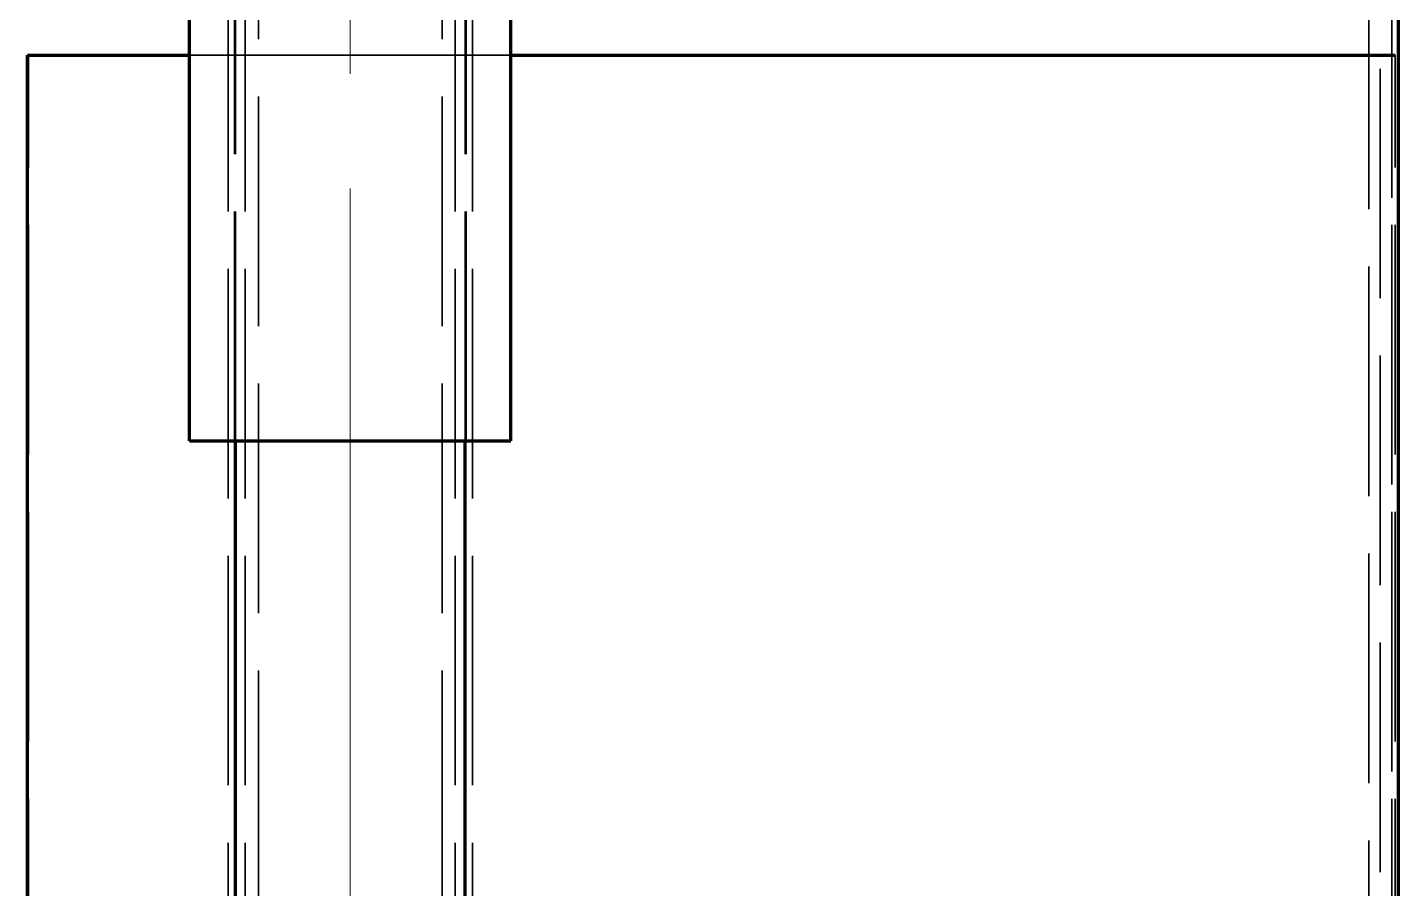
# Model space of a CAD drawing. Header units: millimetres. Extents: x 0 to 2208, y 0 to 420.
# Drawn here: x 184.57 to 208.47, y 184.14 to 199.15 of the extents above; entities that cross this region are included whole.
import ezdxf

# ---------------------------------------------------------------- set-up
doc = ezdxf.new("R2010")
doc.units = ezdxf.units.MM
doc.linetypes.add('IRAM-E-TRAZOS', pattern=[5, 4, -1])
doc.linetypes.add('IRAM-F-TRAZO-PUNTO', pattern=[20, 15, -2, 1, -2])
for name, color, linetype, lineweight in [('01-VISIBLE', 7, 'CONTINUOUS', 70), ('02-OCULTA', 4, 'IRAM-E-TRAZOS', 35), ('03-EJE', 1, 'IRAM-F-TRAZO-PUNTO', 18)]:
    doc.layers.add(name, color=color, linetype=linetype, lineweight=lineweight)

msp = doc.modelspace()

# ---------------------------------------------------------------- linework, layer by layer
at = {"layer": '01-VISIBLE'}
for p, q in [((208.472, 176.139), (208.472, 217.191)), ((187.402, 191.939), (187.402, 209.939)), ((193.002, 191.939), (193.002, 209.939)), ((184.575, 176.139), (184.575, 198.664)), ((188.202, 153.939), (188.202, 191.939)), ((192.202, 153.939), (192.202, 191.939))]:
    msp.add_line(p, q, dxfattribs=at)
for points in [[(184.575, 198.664), (184.676, 198.664), (184.777, 198.664), (184.878, 198.664), (184.979, 198.664), (185.08, 198.664), (185.181, 198.664), (185.282, 198.664), (185.383, 198.664), (185.484, 198.664), (185.585, 198.664), (185.685, 198.664), (185.786, 198.664), (185.887, 198.664), (185.988, 198.664), (186.089, 198.664), (186.19, 198.664), (186.291, 198.664), (186.392, 198.664), (186.493, 198.664), (186.594, 198.664), (186.695, 198.664), (186.796, 198.664), (186.897, 198.664), (186.998, 198.664), (187.099, 198.664), (187.2, 198.664), (187.301, 198.664), (187.402, 198.664)], [(193.002, 198.664), (193.102, 198.664), (193.202, 198.664), (193.302, 198.664), (193.402, 198.664), (193.502, 198.664), (193.602, 198.664), (193.702, 198.664), (193.803, 198.664), (193.903, 198.664), (194.003, 198.664), (194.103, 198.664), (194.203, 198.664), (194.303, 198.664), (194.403, 198.664), (194.503, 198.664), (194.603, 198.664), (194.703, 198.664), (194.803, 198.664), (194.903, 198.664), (195.003, 198.664), (195.103, 198.664), (195.203, 198.664), (195.303, 198.664), (195.404, 198.664), (195.504, 198.664), (195.604, 198.664), (195.704, 198.664), (195.804, 198.664), (195.904, 198.664), (196.004, 198.664), (196.104, 198.664), (196.204, 198.664), (196.304, 198.664), (196.404, 198.664), (196.504, 198.664), (196.604, 198.664), (196.704, 198.664), (196.804, 198.664), (196.905, 198.664), (197.005, 198.664), (197.105, 198.664), (197.205, 198.664), (197.305, 198.664), (197.405, 198.664), (197.505, 198.664), (197.605, 198.664), (197.705, 198.664), (197.805, 198.664), (197.905, 198.664), (198.005, 198.664), (198.105, 198.664), (198.205, 198.664), (198.305, 198.664), (198.406, 198.664), (198.506, 198.664), (198.606, 198.664), (198.706, 198.664), (198.806, 198.664), (198.906, 198.664), (199.006, 198.664), (199.106, 198.664), (199.206, 198.664), (199.306, 198.664), (199.406, 198.664), (199.506, 198.664), (199.606, 198.664), (199.706, 198.664), (199.806, 198.664), (199.906, 198.664), (200.007, 198.664), (200.107, 198.664), (200.207, 198.664), (200.307, 198.664), (200.407, 198.664), (200.507, 198.664), (200.607, 198.664), (200.707, 198.664), (200.807, 198.664), (200.907, 198.664), (201.007, 198.664), (201.107, 198.664), (201.207, 198.664), (201.307, 198.664), (201.407, 198.664), (201.508, 198.664), (201.608, 198.664), (201.708, 198.664), (201.808, 198.664), (201.908, 198.664), (202.008, 198.664), (202.108, 198.664), (202.208, 198.664), (202.308, 198.664), (202.408, 198.664), (202.508, 198.664), (202.608, 198.664), (202.708, 198.664), (202.808, 198.664), (202.908, 198.664), (203.008, 198.664), (203.109, 198.664), (203.209, 198.664), (203.309, 198.664), (203.409, 198.664), (203.509, 198.664), (203.609, 198.664), (203.709, 198.664), (203.809, 198.664), (203.909, 198.664), (204.009, 198.664), (204.109, 198.664), (204.209, 198.664), (204.309, 198.664), (204.409, 198.664), (204.509, 198.664), (204.61, 198.664), (204.71, 198.664), (204.81, 198.664), (204.91, 198.664), (205.01, 198.664), (205.11, 198.664), (205.21, 198.664), (205.31, 198.664), (205.41, 198.664), (205.51, 198.664), (205.61, 198.664), (205.71, 198.664), (205.81, 198.664), (205.91, 198.664), (206.01, 198.664), (206.111, 198.664), (206.211, 198.664), (206.311, 198.664), (206.411, 198.664), (206.511, 198.664), (206.611, 198.664), (206.711, 198.664), (206.811, 198.664), (206.911, 198.664), (207.011, 198.664), (207.111, 198.664), (207.211, 198.664), (207.311, 198.664), (207.411, 198.664), (207.511, 198.664), (207.611, 198.664), (207.712, 198.664), (207.812, 198.664), (207.912, 198.664), (208.012, 198.664), (208.112, 198.664), (208.212, 198.664), (208.312, 198.664), (208.412, 198.664)], [(187.402, 191.939), (187.502, 191.939), (187.602, 191.939), (187.702, 191.939), (187.802, 191.939), (187.902, 191.939), (188.002, 191.939), (188.102, 191.939), (188.202, 191.939), (188.302, 191.939), (188.402, 191.939), (188.502, 191.939), (188.602, 191.939), (188.702, 191.939), (188.802, 191.939), (188.902, 191.939), (189.002, 191.939), (189.102, 191.939), (189.202, 191.939), (189.302, 191.939), (189.402, 191.939), (189.502, 191.939), (189.602, 191.939), (189.702, 191.939), (189.802, 191.939), (189.902, 191.939), (190.002, 191.939), (190.102, 191.939), (190.202, 191.939), (190.302, 191.939), (190.402, 191.939), (190.502, 191.939), (190.602, 191.939), (190.702, 191.939), (190.802, 191.939), (190.902, 191.939), (191.002, 191.939), (191.102, 191.939), (191.202, 191.939), (191.302, 191.939), (191.402, 191.939), (191.502, 191.939), (191.602, 191.939), (191.702, 191.939), (191.802, 191.939), (191.902, 191.939), (192.002, 191.939), (192.102, 191.939), (192.202, 191.939), (192.302, 191.939), (192.402, 191.939), (192.502, 191.939), (192.602, 191.939), (192.702, 191.939), (192.802, 191.939), (192.902, 191.939), (193.002, 191.939)]]:
    msp.add_lwpolyline(points, dxfattribs=at)
at = {"layer": '02-OCULTA'}
for p, q in [((188.072, 125.939), (188.072, 231.319)), ((188.372, 125.939), (188.372, 231.319)), ((192.032, 125.939), (192.032, 231.319)), ((192.332, 125.939), (192.332, 231.319)), ((207.952, 120.979), (207.952, 217.391)), ((208.152, 124.426), (208.152, 217.191)), ((208.152, 124.426), (208.152, 217.191)), ((208.352, 121.179), (208.352, 217.191)), ((208.472, 121.179), (208.472, 217.191)), ((188.602, 153.939), (188.602, 213.939)), ((191.802, 153.939), (191.802, 213.939)), ((188.182, 191.939), (188.182, 209.939)), ((188.202, 191.939), (188.202, 209.939)), ((192.202, 191.939), (192.202, 209.939)), ((192.222, 191.939), (192.222, 209.939)), ((184.575, 151.705), (184.575, 198.664)), ((184.593, 198.664), (184.575, 198.664)), ((184.593, 198.664), (184.575, 198.664)), ((184.593, 151.705), (184.593, 198.664)), ((184.593, 151.705), (184.593, 198.664)), ((208.352, 151.705), (208.352, 198.664)), ((208.412, 151.705), (208.412, 198.664))]:
    msp.add_line(p, q, dxfattribs=at)
for points in [[(208.412, 198.664), (208.312, 198.664), (208.212, 198.664), (208.112, 198.664), (208.011, 198.664), (207.911, 198.664), (207.811, 198.664), (207.711, 198.664), (207.611, 198.664), (207.511, 198.664), (207.41, 198.664), (207.31, 198.664), (207.21, 198.664), (207.11, 198.664), (207.01, 198.664), (206.91, 198.664), (206.809, 198.664), (206.709, 198.664), (206.609, 198.664), (206.509, 198.664), (206.409, 198.664), (206.309, 198.664), (206.209, 198.664), (206.108, 198.664), (206.008, 198.664), (205.908, 198.664), (205.808, 198.664), (205.708, 198.664), (205.608, 198.664), (205.507, 198.664), (205.407, 198.664), (205.307, 198.664), (205.207, 198.664), (205.107, 198.664), (205.007, 198.664), (204.907, 198.664), (204.806, 198.664), (204.706, 198.664), (204.606, 198.664), (204.506, 198.664), (204.406, 198.664), (204.306, 198.664), (204.205, 198.664), (204.105, 198.664), (204.005, 198.664), (203.905, 198.664), (203.805, 198.664), (203.705, 198.664), (203.604, 198.664), (203.504, 198.664), (203.404, 198.664), (203.304, 198.664), (203.204, 198.664), (203.104, 198.664), (203.004, 198.664), (202.903, 198.664), (202.803, 198.664), (202.703, 198.664), (202.603, 198.664), (202.503, 198.664), (202.403, 198.664), (202.302, 198.664), (202.202, 198.664), (202.102, 198.664), (202.002, 198.664), (201.902, 198.664), (201.802, 198.664), (201.702, 198.664), (201.601, 198.664), (201.501, 198.664), (201.401, 198.664), (201.301, 198.664), (201.201, 198.664), (201.101, 198.664), (201, 198.664), (200.9, 198.664), (200.8, 198.664), (200.7, 198.664), (200.6, 198.664), (200.5, 198.664), (200.399, 198.664), (200.299, 198.664), (200.199, 198.664), (200.099, 198.664), (199.999, 198.664), (199.899, 198.664), (199.799, 198.664), (199.698, 198.664), (199.598, 198.664), (199.498, 198.664), (199.398, 198.664), (199.298, 198.664), (199.198, 198.664), (199.097, 198.664), (198.997, 198.664), (198.897, 198.664), (198.797, 198.664), (198.697, 198.664), (198.597, 198.664), (198.497, 198.664), (198.396, 198.664), (198.296, 198.664), (198.196, 198.664), (198.096, 198.664), (197.996, 198.664), (197.896, 198.664), (197.795, 198.664), (197.695, 198.664), (197.595, 198.664), (197.495, 198.664), (197.395, 198.664), (197.295, 198.664), (197.194, 198.664), (197.094, 198.664), (196.994, 198.664), (196.894, 198.664), (196.794, 198.664), (196.694, 198.664), (196.594, 198.664), (196.493, 198.664), (196.393, 198.664), (196.293, 198.664), (196.193, 198.664), (196.093, 198.664), (195.993, 198.664), (195.892, 198.664), (195.792, 198.664), (195.692, 198.664), (195.592, 198.664), (195.492, 198.664), (195.392, 198.664), (195.292, 198.664), (195.191, 198.664), (195.091, 198.664), (194.991, 198.664), (194.891, 198.664), (194.791, 198.664), (194.691, 198.664), (194.59, 198.664), (194.49, 198.664), (194.39, 198.664), (194.29, 198.664), (194.19, 198.664), (194.09, 198.664), (193.989, 198.664), (193.889, 198.664), (193.789, 198.664), (193.689, 198.664), (193.589, 198.664), (193.489, 198.664), (193.389, 198.664), (193.288, 198.664), (193.188, 198.664), (193.088, 198.664), (192.988, 198.664), (192.888, 198.664), (192.788, 198.664), (192.687, 198.664), (192.587, 198.664), (192.487, 198.664), (192.387, 198.664), (192.287, 198.664), (192.187, 198.664), (192.087, 198.664), (191.986, 198.664), (191.886, 198.664), (191.786, 198.664), (191.686, 198.664), (191.586, 198.664), (191.486, 198.664), (191.385, 198.664), (191.285, 198.664), (191.185, 198.664), (191.085, 198.664), (190.985, 198.664), (190.885, 198.664), (190.784, 198.664), (190.684, 198.664), (190.584, 198.664), (190.484, 198.664), (190.384, 198.664), (190.284, 198.664), (190.184, 198.664), (190.083, 198.664), (189.983, 198.664), (189.883, 198.664), (189.783, 198.664), (189.683, 198.664), (189.583, 198.664), (189.482, 198.664), (189.382, 198.664), (189.282, 198.664), (189.182, 198.664), (189.082, 198.664), (188.982, 198.664), (188.882, 198.664), (188.781, 198.664), (188.681, 198.664), (188.581, 198.664), (188.481, 198.664), (188.381, 198.664), (188.281, 198.664), (188.18, 198.664), (188.08, 198.664), (187.98, 198.664), (187.88, 198.664), (187.78, 198.664), (187.68, 198.664), (187.579, 198.664), (187.479, 198.664), (187.379, 198.664), (187.279, 198.664), (187.179, 198.664), (187.079, 198.664), (186.979, 198.664), (186.878, 198.664), (186.778, 198.664), (186.678, 198.664), (186.578, 198.664), (186.478, 198.664), (186.378, 198.664), (186.277, 198.664), (186.177, 198.664), (186.077, 198.664), (185.977, 198.664), (185.877, 198.664), (185.777, 198.664), (185.677, 198.664), (185.576, 198.664), (185.476, 198.664), (185.376, 198.664), (185.276, 198.664), (185.176, 198.664), (185.076, 198.664), (184.975, 198.664), (184.875, 198.664), (184.775, 198.664), (184.675, 198.664), (184.575, 198.664)], [(184.593, 198.664), (184.694, 198.664), (184.794, 198.664), (184.894, 198.664), (184.994, 198.664), (185.095, 198.664), (185.195, 198.664), (185.295, 198.664), (185.395, 198.664), (185.496, 198.664), (185.596, 198.664), (185.696, 198.664), (185.796, 198.664), (185.897, 198.664), (185.997, 198.664), (186.097, 198.664), (186.197, 198.664), (186.298, 198.664), (186.398, 198.664), (186.498, 198.664), (186.598, 198.664), (186.699, 198.664), (186.799, 198.664), (186.899, 198.664), (186.999, 198.664), (187.1, 198.664), (187.2, 198.664), (187.3, 198.664), (187.4, 198.664), (187.501, 198.664), (187.601, 198.664), (187.701, 198.664), (187.801, 198.664), (187.902, 198.664), (188.002, 198.664), (188.102, 198.664), (188.202, 198.664), (188.302, 198.664), (188.403, 198.664), (188.503, 198.664), (188.603, 198.664), (188.703, 198.664), (188.804, 198.664), (188.904, 198.664), (189.004, 198.664), (189.104, 198.664), (189.205, 198.664), (189.305, 198.664), (189.405, 198.664), (189.505, 198.664), (189.606, 198.664), (189.706, 198.664), (189.806, 198.664), (189.906, 198.664), (190.007, 198.664), (190.107, 198.664), (190.207, 198.664), (190.307, 198.664), (190.408, 198.664), (190.508, 198.664), (190.608, 198.664), (190.708, 198.664), (190.809, 198.664), (190.909, 198.664), (191.009, 198.664), (191.109, 198.664), (191.21, 198.664), (191.31, 198.664), (191.41, 198.664), (191.51, 198.664), (191.611, 198.664), (191.711, 198.664), (191.811, 198.664), (191.911, 198.664), (192.012, 198.664), (192.112, 198.664), (192.212, 198.664), (192.312, 198.664), (192.413, 198.664), (192.513, 198.664), (192.613, 198.664), (192.713, 198.664), (192.814, 198.664), (192.914, 198.664), (193.014, 198.664), (193.114, 198.664), (193.215, 198.664), (193.315, 198.664), (193.415, 198.664), (193.515, 198.664), (193.616, 198.664), (193.716, 198.664), (193.816, 198.664), (193.916, 198.664), (194.017, 198.664), (194.117, 198.664), (194.217, 198.664), (194.317, 198.664), (194.418, 198.664), (194.518, 198.664), (194.618, 198.664), (194.718, 198.664), (194.819, 198.664), (194.919, 198.664), (195.019, 198.664), (195.119, 198.664), (195.22, 198.664), (195.32, 198.664), (195.42, 198.664), (195.52, 198.664), (195.621, 198.664), (195.721, 198.664), (195.821, 198.664), (195.921, 198.664), (196.022, 198.664), (196.122, 198.664), (196.222, 198.664), (196.322, 198.664), (196.423, 198.664), (196.523, 198.664), (196.623, 198.664), (196.723, 198.664), (196.824, 198.664), (196.924, 198.664), (197.024, 198.664), (197.124, 198.664), (197.225, 198.664), (197.325, 198.664), (197.425, 198.664), (197.525, 198.664), (197.626, 198.664), (197.726, 198.664), (197.826, 198.664), (197.926, 198.664), (198.027, 198.664), (198.127, 198.664), (198.227, 198.664), (198.327, 198.664), (198.427, 198.664), (198.528, 198.664), (198.628, 198.664), (198.728, 198.664), (198.828, 198.664), (198.929, 198.664), (199.029, 198.664), (199.129, 198.664), (199.229, 198.664), (199.33, 198.664), (199.43, 198.664), (199.53, 198.664), (199.63, 198.664), (199.731, 198.664), (199.831, 198.664), (199.931, 198.664), (200.031, 198.664), (200.132, 198.664), (200.232, 198.664), (200.332, 198.664), (200.432, 198.664), (200.533, 198.664), (200.633, 198.664), (200.733, 198.664), (200.833, 198.664), (200.934, 198.664), (201.034, 198.664), (201.134, 198.664), (201.234, 198.664), (201.335, 198.664), (201.435, 198.664), (201.535, 198.664), (201.635, 198.664), (201.736, 198.664), (201.836, 198.664), (201.936, 198.664), (202.036, 198.664), (202.137, 198.664), (202.237, 198.664), (202.337, 198.664), (202.437, 198.664), (202.538, 198.664), (202.638, 198.664), (202.738, 198.664), (202.838, 198.664), (202.939, 198.664), (203.039, 198.664), (203.139, 198.664), (203.239, 198.664), (203.34, 198.664), (203.44, 198.664), (203.54, 198.664), (203.64, 198.664), (203.741, 198.664), (203.841, 198.664), (203.941, 198.664), (204.041, 198.664), (204.142, 198.664), (204.242, 198.664), (204.342, 198.664), (204.442, 198.664), (204.543, 198.664), (204.643, 198.664), (204.743, 198.664), (204.843, 198.664), (204.944, 198.664), (205.044, 198.664), (205.144, 198.664), (205.244, 198.664), (205.345, 198.664), (205.445, 198.664), (205.545, 198.664), (205.645, 198.664), (205.746, 198.664), (205.846, 198.664), (205.946, 198.664), (206.046, 198.664), (206.147, 198.664), (206.247, 198.664), (206.347, 198.664), (206.447, 198.664), (206.548, 198.664), (206.648, 198.664), (206.748, 198.664), (206.848, 198.664), (206.949, 198.664), (207.049, 198.664), (207.149, 198.664), (207.249, 198.664), (207.35, 198.664), (207.45, 198.664), (207.55, 198.664), (207.65, 198.664), (207.751, 198.664), (207.851, 198.664), (207.951, 198.664), (208.051, 198.664), (208.152, 198.664), (208.252, 198.664), (208.352, 198.664)], [(208.352, 198.664), (208.252, 198.664), (208.152, 198.664), (208.051, 198.664), (207.951, 198.664), (207.851, 198.664), (207.751, 198.664), (207.65, 198.664), (207.55, 198.664), (207.45, 198.664), (207.35, 198.664), (207.249, 198.664), (207.149, 198.664), (207.049, 198.664), (206.949, 198.664), (206.848, 198.664), (206.748, 198.664), (206.648, 198.664), (206.548, 198.664), (206.447, 198.664), (206.347, 198.664), (206.247, 198.664), (206.147, 198.664), (206.046, 198.664), (205.946, 198.664), (205.846, 198.664), (205.746, 198.664), (205.645, 198.664), (205.545, 198.664), (205.445, 198.664), (205.345, 198.664), (205.244, 198.664), (205.144, 198.664), (205.044, 198.664), (204.944, 198.664), (204.843, 198.664), (204.743, 198.664), (204.643, 198.664), (204.543, 198.664), (204.442, 198.664), (204.342, 198.664), (204.242, 198.664), (204.142, 198.664), (204.041, 198.664), (203.941, 198.664), (203.841, 198.664), (203.741, 198.664), (203.64, 198.664), (203.54, 198.664), (203.44, 198.664), (203.34, 198.664), (203.239, 198.664), (203.139, 198.664), (203.039, 198.664), (202.939, 198.664), (202.838, 198.664), (202.738, 198.664), (202.638, 198.664), (202.538, 198.664), (202.437, 198.664), (202.337, 198.664), (202.237, 198.664), (202.137, 198.664), (202.036, 198.664), (201.936, 198.664), (201.836, 198.664), (201.736, 198.664), (201.635, 198.664), (201.535, 198.664), (201.435, 198.664), (201.335, 198.664), (201.234, 198.664), (201.134, 198.664), (201.034, 198.664), (200.934, 198.664), (200.833, 198.664), (200.733, 198.664), (200.633, 198.664), (200.533, 198.664), (200.432, 198.664), (200.332, 198.664), (200.232, 198.664), (200.132, 198.664), (200.031, 198.664), (199.931, 198.664), (199.831, 198.664), (199.731, 198.664), (199.63, 198.664), (199.53, 198.664), (199.43, 198.664), (199.33, 198.664), (199.229, 198.664), (199.129, 198.664), (199.029, 198.664), (198.929, 198.664), (198.828, 198.664), (198.728, 198.664), (198.628, 198.664), (198.528, 198.664), (198.427, 198.664), (198.327, 198.664), (198.227, 198.664), (198.127, 198.664), (198.027, 198.664), (197.926, 198.664), (197.826, 198.664), (197.726, 198.664), (197.626, 198.664), (197.525, 198.664), (197.425, 198.664), (197.325, 198.664), (197.225, 198.664), (197.124, 198.664), (197.024, 198.664), (196.924, 198.664), (196.824, 198.664), (196.723, 198.664), (196.623, 198.664), (196.523, 198.664), (196.423, 198.664), (196.322, 198.664), (196.222, 198.664), (196.122, 198.664), (196.022, 198.664), (195.921, 198.664), (195.821, 198.664), (195.721, 198.664), (195.621, 198.664), (195.52, 198.664), (195.42, 198.664), (195.32, 198.664), (195.22, 198.664), (195.119, 198.664), (195.019, 198.664), (194.919, 198.664), (194.819, 198.664), (194.718, 198.664), (194.618, 198.664), (194.518, 198.664), (194.418, 198.664), (194.317, 198.664), (194.217, 198.664), (194.117, 198.664), (194.017, 198.664), (193.916, 198.664), (193.816, 198.664), (193.716, 198.664), (193.616, 198.664), (193.515, 198.664), (193.415, 198.664), (193.315, 198.664), (193.215, 198.664), (193.114, 198.664), (193.014, 198.664), (192.914, 198.664), (192.814, 198.664), (192.713, 198.664), (192.613, 198.664), (192.513, 198.664), (192.413, 198.664), (192.312, 198.664), (192.212, 198.664), (192.112, 198.664), (192.012, 198.664), (191.911, 198.664), (191.811, 198.664), (191.711, 198.664), (191.611, 198.664), (191.51, 198.664), (191.41, 198.664), (191.31, 198.664), (191.21, 198.664), (191.109, 198.664), (191.009, 198.664), (190.909, 198.664), (190.809, 198.664), (190.708, 198.664), (190.608, 198.664), (190.508, 198.664), (190.408, 198.664), (190.307, 198.664), (190.207, 198.664), (190.107, 198.664), (190.007, 198.664), (189.906, 198.664), (189.806, 198.664), (189.706, 198.664), (189.606, 198.664), (189.505, 198.664), (189.405, 198.664), (189.305, 198.664), (189.205, 198.664), (189.104, 198.664), (189.004, 198.664), (188.904, 198.664), (188.804, 198.664), (188.703, 198.664), (188.603, 198.664), (188.503, 198.664), (188.403, 198.664), (188.302, 198.664), (188.202, 198.664), (188.102, 198.664), (188.002, 198.664), (187.902, 198.664), (187.801, 198.664), (187.701, 198.664), (187.601, 198.664), (187.501, 198.664), (187.4, 198.664), (187.3, 198.664), (187.2, 198.664), (187.1, 198.664), (186.999, 198.664), (186.899, 198.664), (186.799, 198.664), (186.699, 198.664), (186.598, 198.664), (186.498, 198.664), (186.398, 198.664), (186.298, 198.664), (186.197, 198.664), (186.097, 198.664), (185.997, 198.664), (185.897, 198.664), (185.796, 198.664), (185.696, 198.664), (185.596, 198.664), (185.496, 198.664), (185.395, 198.664), (185.295, 198.664), (185.195, 198.664), (185.095, 198.664), (184.994, 198.664), (184.894, 198.664), (184.794, 198.664), (184.694, 198.664), (184.593, 198.664)], [(187.402, 198.664), (187.504, 198.664), (187.606, 198.664), (187.707, 198.664), (187.809, 198.664), (187.911, 198.664), (188.013, 198.664), (188.115, 198.664), (188.217, 198.664), (188.318, 198.664), (188.42, 198.664), (188.522, 198.664), (188.624, 198.664), (188.726, 198.664), (188.827, 198.664), (188.929, 198.664), (189.031, 198.664), (189.133, 198.664), (189.235, 198.664), (189.337, 198.664), (189.438, 198.664), (189.54, 198.664), (189.642, 198.664), (189.744, 198.664), (189.846, 198.664), (189.947, 198.664), (190.049, 198.664), (190.151, 198.664), (190.253, 198.664), (190.355, 198.664), (190.457, 198.664), (190.558, 198.664), (190.66, 198.664), (190.762, 198.664), (190.864, 198.664), (190.966, 198.664), (191.067, 198.664), (191.169, 198.664), (191.271, 198.664), (191.373, 198.664), (191.475, 198.664), (191.577, 198.664), (191.678, 198.664), (191.78, 198.664), (191.882, 198.664), (191.984, 198.664), (192.086, 198.664), (192.187, 198.664), (192.289, 198.664), (192.391, 198.664), (192.493, 198.664), (192.595, 198.664), (192.697, 198.664), (192.798, 198.664), (192.9, 198.664), (193.002, 198.664)], [(190.202, 191.939), (190.102, 191.939), (190.002, 191.939), (189.902, 191.939), (189.802, 191.939), (189.702, 191.939), (189.602, 191.939), (189.502, 191.939), (189.402, 191.939), (189.302, 191.939), (189.202, 191.939), (189.102, 191.939), (189.002, 191.939), (188.902, 191.939), (188.802, 191.939), (188.702, 191.939), (188.602, 191.939), (188.502, 191.939), (188.402, 191.939), (188.302, 191.939), (188.202, 191.939), (188.102, 191.939), (188.002, 191.939), (187.902, 191.939), (187.802, 191.939), (187.702, 191.939), (187.602, 191.939), (187.502, 191.939), (187.402, 191.939)], [(190.202, 191.939), (190.101, 191.939), (190, 191.939), (189.899, 191.939), (189.798, 191.939), (189.697, 191.939), (189.596, 191.939), (189.495, 191.939), (189.394, 191.939), (189.293, 191.939), (189.192, 191.939), (189.091, 191.939), (188.99, 191.939), (188.889, 191.939), (188.788, 191.939), (188.687, 191.939), (188.586, 191.939), (188.485, 191.939), (188.384, 191.939), (188.283, 191.939), (188.182, 191.939)], [(188.182, 191.939), (188.283, 191.939), (188.384, 191.939), (188.485, 191.939), (188.586, 191.939), (188.687, 191.939), (188.788, 191.939), (188.889, 191.939), (188.99, 191.939), (189.091, 191.939), (189.192, 191.939), (189.293, 191.939), (189.394, 191.939), (189.495, 191.939), (189.596, 191.939), (189.697, 191.939), (189.798, 191.939), (189.899, 191.939), (190, 191.939), (190.101, 191.939), (190.202, 191.939), (190.303, 191.939), (190.404, 191.939), (190.505, 191.939), (190.606, 191.939), (190.707, 191.939), (190.808, 191.939), (190.909, 191.939), (191.01, 191.939), (191.111, 191.939), (191.212, 191.939), (191.313, 191.939), (191.414, 191.939), (191.515, 191.939), (191.616, 191.939), (191.717, 191.939), (191.818, 191.939), (191.919, 191.939), (192.02, 191.939), (192.121, 191.939), (192.222, 191.939)], [(193.002, 191.939), (192.898, 191.939), (192.795, 191.939), (192.691, 191.939), (192.587, 191.939), (192.483, 191.939), (192.38, 191.939), (192.276, 191.939), (192.172, 191.939), (192.069, 191.939), (191.965, 191.939), (191.861, 191.939), (191.758, 191.939), (191.654, 191.939), (191.55, 191.939), (191.446, 191.939), (191.343, 191.939), (191.239, 191.939), (191.135, 191.939), (191.032, 191.939), (190.928, 191.939), (190.824, 191.939), (190.721, 191.939), (190.617, 191.939), (190.513, 191.939), (190.409, 191.939), (190.306, 191.939), (190.202, 191.939)], [(192.222, 191.939), (192.121, 191.939), (192.02, 191.939), (191.919, 191.939), (191.818, 191.939), (191.717, 191.939), (191.616, 191.939), (191.515, 191.939), (191.414, 191.939), (191.313, 191.939), (191.212, 191.939), (191.111, 191.939), (191.01, 191.939), (190.909, 191.939), (190.808, 191.939), (190.707, 191.939), (190.606, 191.939), (190.505, 191.939), (190.404, 191.939), (190.303, 191.939), (190.202, 191.939)]]:
    msp.add_lwpolyline(points, dxfattribs=at)
at = {"layer": '03-EJE'}
msp.add_line((190.202, 121.339), (190.202, 243.121), dxfattribs=at)

doc.saveas('drawing.dxf')
